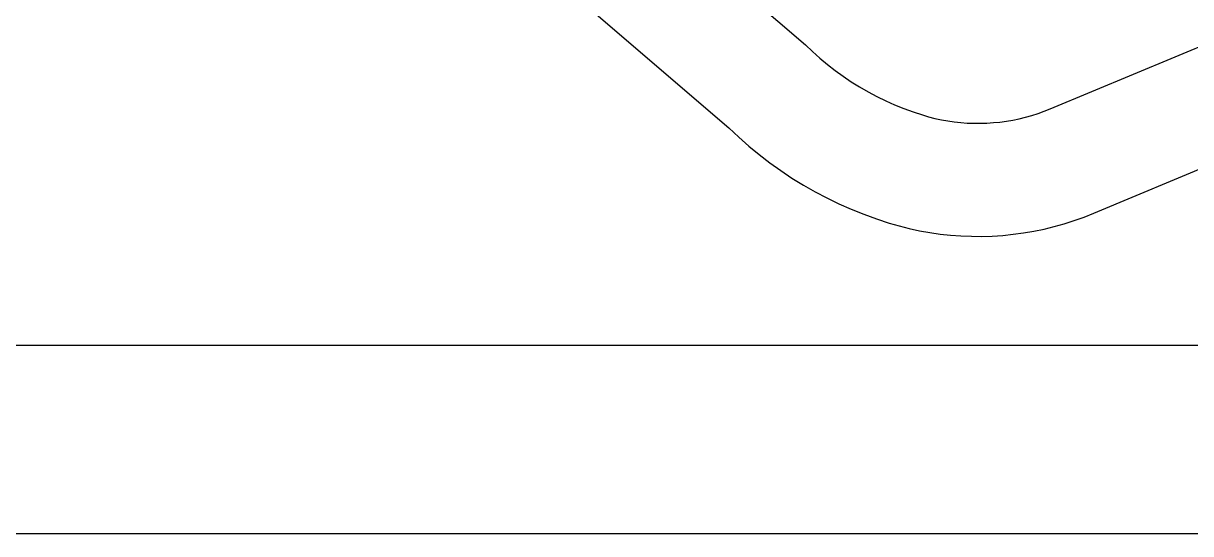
# Model space of a CAD drawing. Header units: millimetres. Extents: x 586 to 986, y -25 to 475.
# Drawn here: x 770.5 to 832.5, y -25.2 to 1.9 of the extents above; entities that cross this region are included whole.
import ezdxf

# ---------------------------------------------------------------- set-up
doc = ezdxf.new("R2010")
doc.units = ezdxf.units.MM
doc.header["$MEASUREMENT"] = 0
for name, color, linetype, true_color in [('auxiliares', 4, 'Continuous', 0x00ffff), ('corte', 1, 'Continuous', 0xff0000), ('Default', 18, 'Continuous', 0x000000)]:
    doc.layers.add(name, color=color, linetype=linetype, true_color=true_color)

msp = doc.modelspace()

# ---------------------------------------------------------------- linework, layer by layer
at = {"layer": 'auxiliares'}
for p, q in [((800.194, 3.001), (807.987, -3.668)), ((827.34, -8.19), (847.118, 0.051)), ((807.987, -3.668), (808.505, -4.157)), ((808.505, -4.157), (809.039, -4.628)), ((809.039, -4.628), (809.589, -5.081)), ((809.589, -5.081), (810.155, -5.515)), ((810.155, -5.515), (810.734, -5.929)), ((810.734, -5.929), (811.328, -6.323)), ((811.328, -6.323), (811.934, -6.698)), ((811.934, -6.698), (812.553, -7.051)), ((812.553, -7.051), (813.183, -7.383)), ((813.183, -7.383), (813.824, -7.694)), ((813.824, -7.694), (814.476, -7.982)), ((814.476, -7.982), (815.136, -8.249)), ((815.136, -8.249), (815.806, -8.493)), ((815.806, -8.493), (816.483, -8.714)), ((825.774, -8.749), (826.303, -8.58)), ((826.303, -8.58), (826.825, -8.394)), ((826.825, -8.394), (827.34, -8.19)), ((816.483, -8.714), (817.016, -8.867)), ((817.016, -8.867), (817.554, -9.003)), ((817.554, -9.003), (818.096, -9.119)), ((818.096, -9.119), (818.642, -9.217)), ((818.642, -9.217), (819.191, -9.295)), ((823.063, -9.31), (823.612, -9.236)), ((823.612, -9.236), (824.159, -9.142)), ((824.159, -9.142), (824.702, -9.03)), ((824.702, -9.03), (825.24, -8.898)), ((825.24, -8.898), (825.774, -8.749)), ((819.191, -9.295), (819.742, -9.355)), ((819.742, -9.355), (820.295, -9.396)), ((820.295, -9.396), (820.849, -9.417)), ((820.849, -9.417), (821.403, -9.419)), ((821.403, -9.419), (821.958, -9.402)), ((821.958, -9.402), (822.511, -9.366)), ((822.511, -9.366), (823.063, -9.31)), ((596.192, -15.195), (976.192, -15.195))]:
    msp.add_line(p, q, dxfattribs=at)
at = {"layer": 'corte', "linetype": 'Continuous', "lineweight": 25}
for p, q in [((804.095, 7.56), (812.05, 0.752)), ((825.033, -2.651), (844.81, 5.589)), ((812.05, 0.752), (812.425, 0.39)), ((812.425, 0.39), (812.813, 0.04)), ((812.813, 0.04), (813.212, -0.295)), ((813.212, -0.295), (813.623, -0.617)), ((813.623, -0.617), (814.045, -0.924)), ((814.045, -0.924), (814.478, -1.216)), ((814.478, -1.216), (814.92, -1.492)), ((814.92, -1.492), (815.372, -1.754)), ((815.372, -1.754), (815.832, -1.999)), ((815.832, -1.999), (816.301, -2.228)), ((816.301, -2.228), (816.777, -2.441)), ((816.777, -2.441), (817.261, -2.637)), ((817.261, -2.637), (817.751, -2.817)), ((817.751, -2.817), (818.247, -2.979)), ((818.247, -2.979), (818.58, -3.075)), ((818.58, -3.075), (818.916, -3.159)), ((823.384, -3.176), (823.72, -3.094)), ((823.72, -3.094), (824.054, -3.001)), ((824.054, -3.001), (824.384, -2.895)), ((824.384, -2.895), (824.711, -2.779)), ((824.711, -2.779), (825.033, -2.651)), ((818.916, -3.159), (819.255, -3.232)), ((819.255, -3.232), (819.596, -3.293)), ((819.596, -3.293), (819.939, -3.342)), ((819.939, -3.342), (820.284, -3.38)), ((820.284, -3.38), (820.629, -3.405)), ((820.629, -3.405), (820.976, -3.418)), ((820.976, -3.418), (821.322, -3.42)), ((821.322, -3.42), (821.669, -3.409)), ((821.669, -3.409), (822.014, -3.386)), ((822.014, -3.386), (822.359, -3.351)), ((822.359, -3.351), (822.703, -3.305)), ((822.703, -3.305), (823.044, -3.246)), ((823.044, -3.246), (823.384, -3.176))]:
    msp.add_line(p, q, dxfattribs=at)
at = {"layer": 'Default'}
msp.add_line((586.192, -25.195), (986.192, -25.195), dxfattribs=at)

doc.saveas('drawing.dxf')
